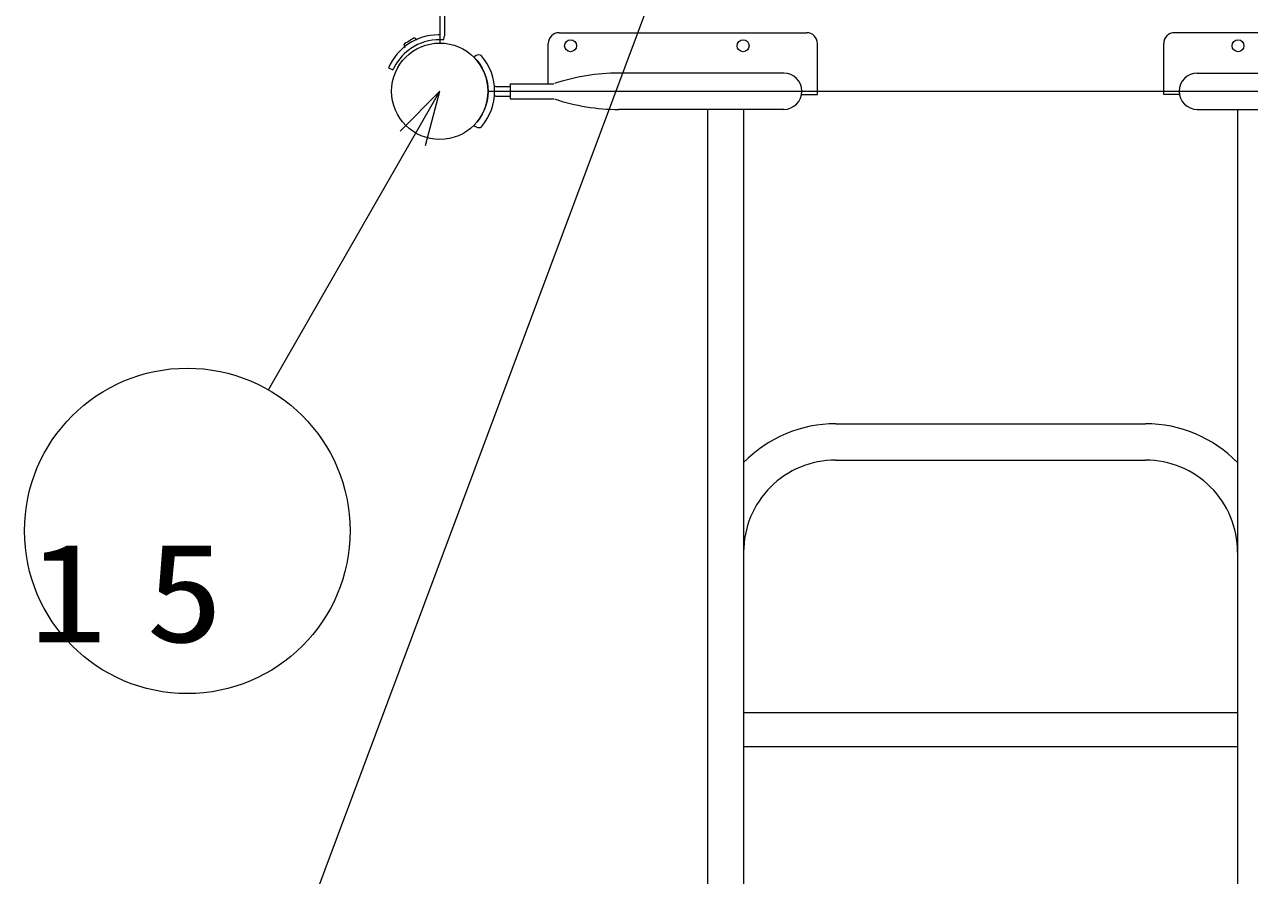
# Model space of a CAD drawing. Units: millimetres on the paper. Extents: x 0 to 420, y -594 to 297.
# Drawn here: x 134.4 to 156.97, y 136.79 to 152.48 of the extents above; entities that cross this region are included whole.
import ezdxf

# ---------------------------------------------------------------- set-up
doc = ezdxf.new("R2010")
doc.units = ezdxf.units.MM
for name, color, linetype, lineweight in [('2D', 7, 'Continuous', 13), ('2D_DIMENSION', 7, 'Continuous', 13), ('AM_5', 7, 'Continuous', 13)]:
    doc.layers.add(name, color=color, linetype=linetype, lineweight=lineweight)
doc.styles.add('ＭＳ ゴシック', font='')
doc.styles.get('ＭＳ ゴシック').set_extended_font_data('MS Gothic')

msp = doc.modelspace()

# ---------------------------------------------------------------- linework, layer by layer
at = {"layer": '2D'}
for p, q in [((142.05, 170.657), (142.05, 152.135)), ((142.052, 152.799), (142.052, 152.286)), ((142.14, 152.273), (142.141, 152.799)), ((141.453, 152.153), (141.425, 152.137)), ((141.484, 152.172), (141.453, 152.153)), ((141.515, 152.192), (141.484, 152.172)), ((141.541, 152.207), (141.515, 152.192)), ((141.567, 152.223), (141.541, 152.207)), ((141.589, 152.227), (141.567, 152.223)), ((141.608, 152.213), (141.589, 152.227)), ((141.624, 152.187), (141.608, 152.213)), ((142.052, 152.286), (142.018, 152.286)), ((142.126, 152.193), (142.132, 152.249)), ((142.132, 152.249), (142.14, 152.273)), ((144.25, 152.326), (148.81, 152.326)), ((160.15, 152.326), (155.59, 152.326)), ((141.402, 152.121), (141.388, 152.102)), ((141.388, 152.102), (141.392, 152.08)), ((141.392, 152.08), (141.408, 152.054)), ((141.425, 152.137), (141.402, 152.121)), ((141.408, 152.054), (141.411, 152.049)), ((144.05, 151.386), (144.05, 152.126)), ((149.01, 151.186), (149.01, 152.126)), ((155.39, 151.186), (155.39, 152.126)), ((142.68, 151.875), (142.696, 151.888)), ((141.106, 151.678), (141.187, 151.64)), ((141.187, 151.64), (141.197, 151.66)), ((148.39, 151.58), (145.35, 151.58)), ((156.01, 151.58), (159.05, 151.58)), ((143.082, 151.336), (143.35, 151.336)), ((143.35, 151.386), (144.15, 151.386)), ((143.35, 151.386), (143.35, 151.106)), ((142.939, 151.246), (161.461, 151.246)), ((143.06, 151.246), (143.35, 151.246)), ((143.082, 151.246), (143.35, 151.246)), ((143.082, 151.246), (143.35, 151.246)), ((143.082, 151.156), (143.35, 151.156)), ((143.35, 151.106), (144.15, 151.106)), ((148.719, 151.186), (149.01, 151.186)), ((149.01, 151.246), (155.39, 151.246)), ((155.681, 151.186), (155.39, 151.186)), ((148.39, 150.912), (145.35, 150.912)), ((146.981, 150.912), (146.981, 136.209)), ((147.649, 150.912), (147.649, 136.209)), ((156.01, 150.912), (159.05, 150.912)), ((156.751, 150.912), (156.751, 136.209)), ((142.68, 150.617), (142.696, 150.604)), ((149.346, 145.116), (155.055, 145.116)), ((149.345, 144.448), (155.055, 144.448)), ((147.649, 139.792), (156.751, 139.792)), ((147.649, 139.169), (156.751, 139.169))]:
    msp.add_line(p, q, dxfattribs=at)
for centre, radius in [((144.46, 152.086), 0.11), ((147.64, 152.086), 0.11), ((156.76, 152.086), 0.11), ((142.05, 151.246), 0.889), ((142.05, 151.246), 0.889)]:
    msp.add_circle(centre, radius, dxfattribs=at)
for centre, radius, start, end in [((142.022, 151.291), 0.994, 90.2013, 157.0808), ((142.042, 151.263), 0.934, 84.838, 154.838), ((144.25, 152.126), 0.2, 90, 180), ((148.81, 152.126), 0.2, 0, 90), ((155.59, 152.126), 0.2, 90, 180), ((142.05, 151.246), 0.89, 315.051, 44.949), ((142.772, 151.795), 0.12, 77.178, 129.7918), ((142.79, 151.873), 0.04, 40.2983, 77.178), ((142.05, 151.246), 1.01, 319.7017, 40.2983), ((145.35, 147.812), 3.768, 90, 108.3667), ((148.39, 151.246), 0.334, 270, 90), ((156.01, 151.246), 0.334, 90, 270), ((143.082, 151.376), 0.04, 227.8562, 270), ((143.082, 151.116), 0.04, 90, 132.1438), ((145.35, 154.68), 3.768, 251.6333, 270), ((142.772, 150.697), 0.12, 230.2082, 282.822), ((142.79, 150.619), 0.04, 282.822, 319.7017), ((149.346, 142.752), 2.365, 90, 135.8479), ((155.055, 142.752), 2.365, 44.1521, 90), ((149.345, 142.752), 1.696, 90, 180.0769), ((155.055, 142.752), 1.696, 359.9231, 90)]:
    msp.add_arc(centre, radius, start, end, dxfattribs=at)
at = {"layer": '2D_DIMENSION'}
msp.add_line((145.913, 152.909), (136.66, 128.126), dxfattribs=at)
at = {"layer": 'AM_5'}
for p, q in [((142.05, 151.246), (141.32, 150.512)), ((141.552, 150.379), (142.05, 151.246)), ((141.785, 150.245), (142.05, 151.246)), ((138.891, 145.744), (141.552, 150.379))]:
    msp.add_line(p, q, dxfattribs=at)
msp.add_circle((137.397, 143.142), 3, dxfattribs=at)

# ---------------------------------------------------------------- texts
at = {"layer": 'AM_5', "insert": (134.481, 141.059), "char_height": 1.833, "attachment_point": 7, "style": 'ＭＳ ゴシック'}
msp.add_mtext('\\T1.5;\\W1.15;15', dxfattribs=at)

doc.saveas('drawing.dxf')
